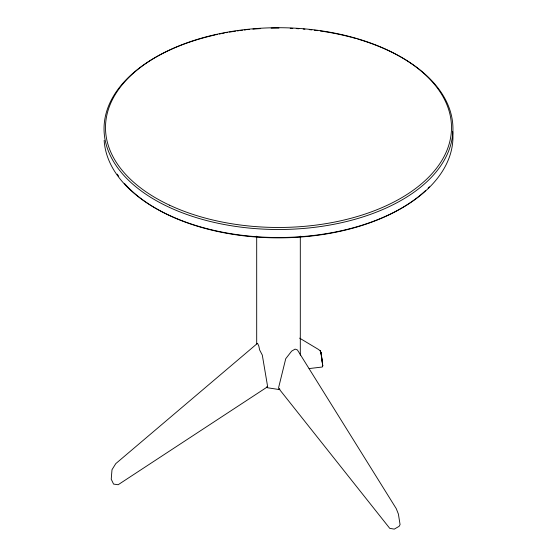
<?xml version="1.0" encoding="UTF-8"?>
<svg xmlns="http://www.w3.org/2000/svg" width="557" height="557" viewBox="0 0 557 557"><rect width="100%" height="100%" fill="white"/><g stroke="black" fill="none" stroke-linecap="round" stroke-linejoin="round"><path stroke-width="0.84" d="M267.228 387.004L267.52 385.945L262.305 355.088L259.639 349.956L258.817 346.057L257.536 343.3L115.772 463.633L111.999 469.718L111.226 479.194L113.572 484.096L118.161 484.729L267.228 387.004L266.531 387.157L267.597 387.769L278.5 389.454L279.948 389.232L279.015 388.828L278.604 387.658L285.734 358.715L291.631 351.133L295.126 349.114L297.389 349.928L298.35 351.432L396.25 508.625L398.394 514.048L400.072 524.597L399.125 526.316L394.265 529.122L389.74 528.335L279.015 388.828M309.086 368.581L322.294 367.014L322.74 365.935L322.489 363.429L320.79 352.212L320.184 350.729L318.068 349.204L299.617 338.134M300.307 236.14L300.307 355.15M256.693 236.14L256.693 343.857M452.716 131.522A174.452 100.72 0 0 1 286.18 237.414A174.452 100.72 0 0 1 104.159 140.385M429.391 186.832A172.997 99.877 0 0 1 428.152 188.085M425.59 190.564A172.997 99.877 0 0 1 271.308 237.776A172.997 99.877 0 0 1 124.357 183.323M118.738 176.297A172.997 99.877 0 0 1 117.235 174.139M357.698 39.039A174.452 100.72 0 0 1 410.363 194.72A174.452 100.72 0 0 1 135.95 186.846A174.452 100.72 0 0 1 215.113 34.945M215.984 34.75A174.452 100.72 0 0 1 217.641 34.388M219.305 34.04A174.452 100.72 0 0 1 220.983 33.692M222.661 33.357A174.452 100.72 0 0 1 224.353 33.037M226.051 32.717A174.452 100.72 0 0 1 227.757 32.417M229.47 32.118A174.452 100.72 0 0 1 235.514 31.164M237.247 30.92A174.452 100.72 0 0 1 238.988 30.677M240.728 30.447A174.452 100.72 0 0 1 242.469 30.231M244.217 30.022A174.452 100.72 0 0 1 245.964 29.827M247.712 29.639A174.452 100.72 0 0 1 249.459 29.465M252.92 29.152A174.452 100.72 0 0 1 260.676 28.588M271.113 28.149A174.452 100.72 0 0 1 278.96 28.059M290.218 28.289A174.452 100.72 0 0 1 292.815 28.4M296.275 28.588A174.452 100.72 0 0 1 298.872 28.748M303.203 29.075A174.452 100.72 0 0 1 304.93 29.222M309.232 29.639A174.452 100.72 0 0 1 311.809 29.911M314.371 30.21A174.452 100.72 0 0 1 317.769 30.649M320.303 30.997A174.452 100.72 0 0 1 323.652 31.491M324.508 31.624A174.452 100.72 0 0 1 351.307 37.249M352.922 37.688A174.452 100.72 0 0 1 356.118 38.579M321.159 352.866L320.184 350.729L321.319 354.732L322.74 365.935L321.159 352.866M169.627 205.213A172.997 99.877 0 0 0 449.367 143.219A172.997 99.877 0 0 0 216.506 34.346A172.997 99.877 0 0 0 169.627 205.213"/></g></svg>
